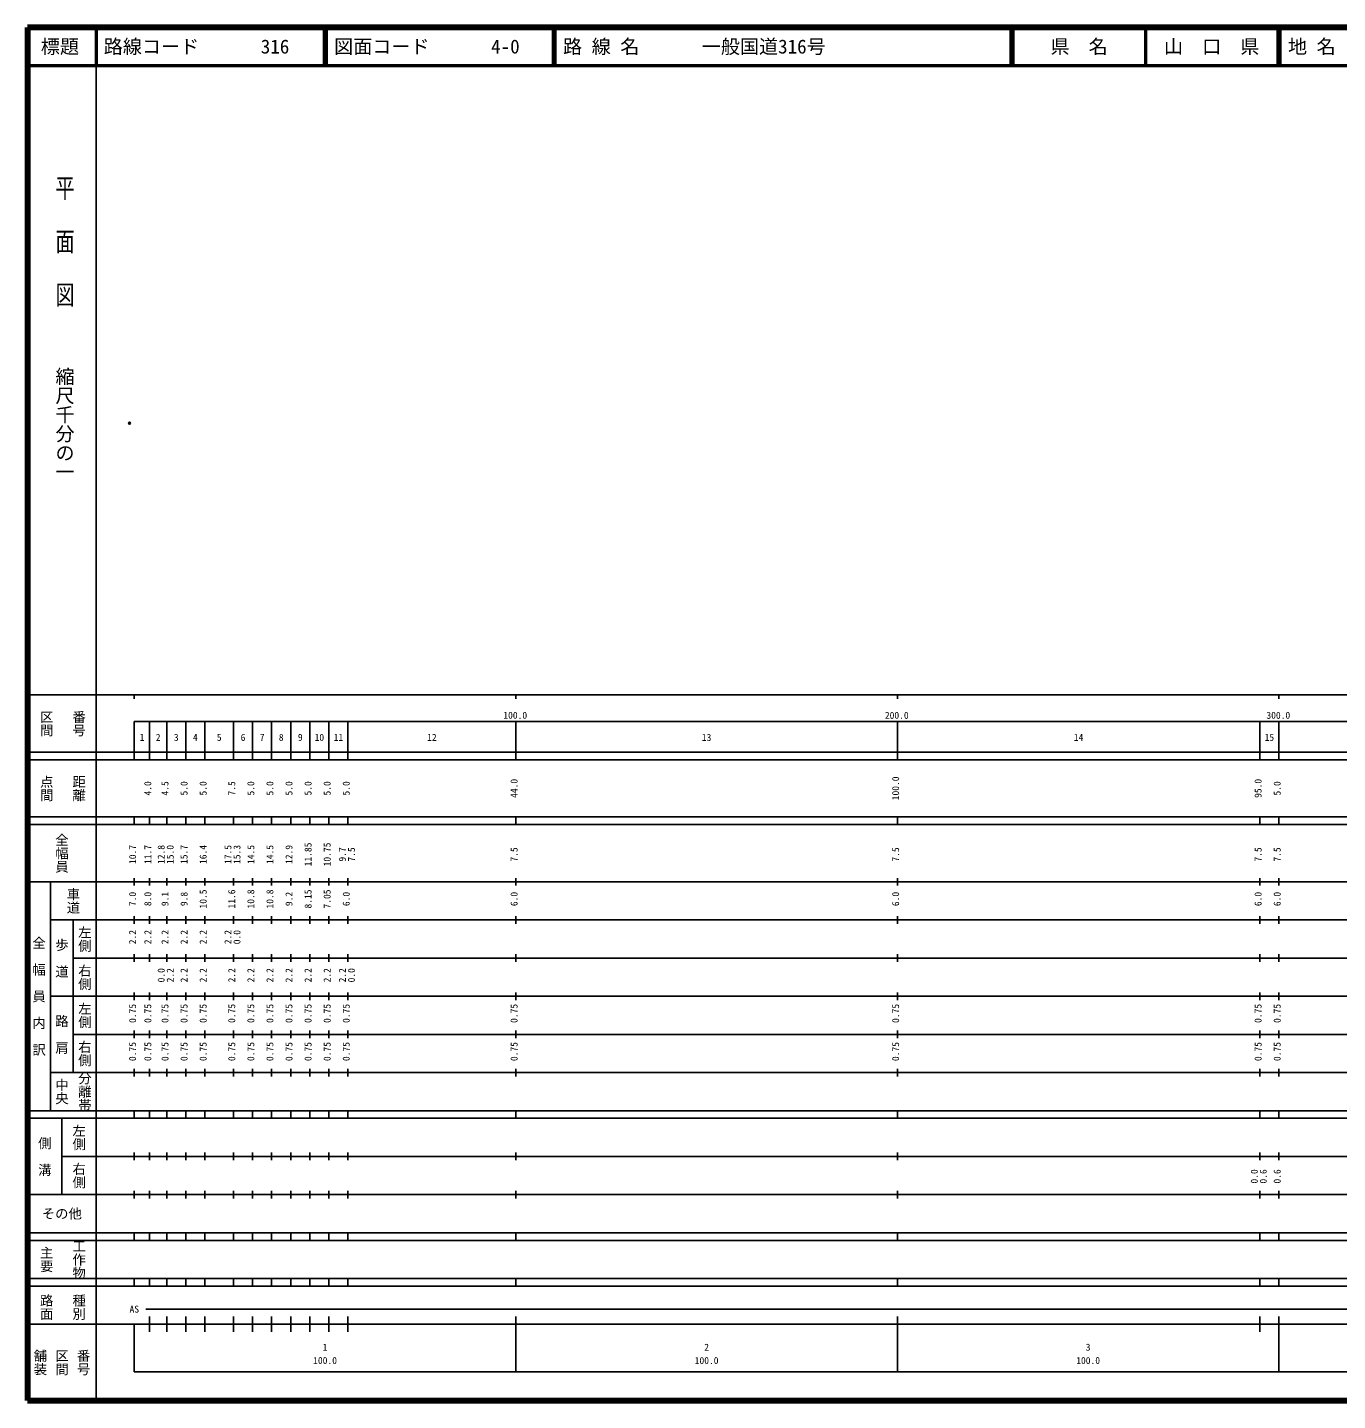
# Model space of a CAD drawing. Units: millimetres on the paper. Extents: x 40 to 680, y 20 to 380.
# Drawn here: x 40 to 383.4, y 20 to 380 of the extents above; entities that cross this region are included whole.
import ezdxf
from ezdxf.enums import TextEntityAlignment as Align

# ---------------------------------------------------------------- set-up
doc = ezdxf.new("R2010")
doc.units = ezdxf.units.MM
doc.header["$PDMODE"] = 32
doc.header["$PDSIZE"] = 0.5
doc.layers.add('M-OTRS', color=6, linetype='Continuous')
doc.layers.add('M-TTL-TXT', color=7, linetype='Continuous')
for name, color, linetype, lineweight in [('M-TTL', 2, 'Continuous', 140), ('M-TTL-BAND', 7, 'Continuous', 25), ('M-TTL-LINE', 7, 'Continuous', 50)]:
    doc.layers.add(name, color=color, linetype=linetype, lineweight=lineweight)
doc.styles.add('@ＭＳ ゴシック', font='')
doc.styles.add('ＭＳ ゴシック', font='')
doc.styles.get('@ＭＳ ゴシック').set_extended_font_data('@MS Gothic')
doc.styles.get('ＭＳ ゴシック').set_extended_font_data('MS Gothic')

msp = doc.modelspace()

# ---------------------------------------------------------------- linework, layer by layer
at = {"layer": 'M-OTRS'}
msp.add_point((66.748, 276.235), dxfattribs=at)
at = {"layer": 'M-TTL'}
for p, q in [((40, 380), (40, 20)), ((680, 380), (40, 380)), ((40, 20), (680, 20))]:
    msp.add_line(p, q, dxfattribs=at)
at = {"layer": 'M-TTL-BAND'}
for p, q in [((58, 370), (58, 20)), ((40, 205), (579, 205)), ((68, 205), (68, 204)), ((168, 205), (168, 204)), ((268, 205), (268, 204)), ((368, 205), (368, 204)), ((68, 198), (579, 198)), ((68, 198), (68, 188)), ((72, 188), (72, 198)), ((76.5, 188), (76.5, 198)), ((81.5, 188), (81.5, 198)), ((86.5, 188), (86.5, 198)), ((94, 188), (94, 198)), ((99, 188), (99, 198)), ((104, 188), (104, 198)), ((109, 188), (109, 198)), ((114, 188), (114, 198)), ((119, 188), (119, 198)), ((124, 188), (124, 198)), ((168, 188), (168, 198)), ((268, 188), (268, 198)), ((363, 188), (363, 198)), ((368, 188), (368, 198)), ((40, 190), (579, 190)), ((40, 188), (579, 188)), ((40, 173), (579, 173)), ((68, 171), (68, 173)), ((72, 171), (72, 173)), ((76.5, 171), (76.5, 173)), ((81.5, 171), (81.5, 173)), ((86.5, 171), (86.5, 173)), ((94, 171), (94, 173)), ((99, 171), (99, 173)), ((104, 171), (104, 173)), ((109, 171), (109, 173)), ((114, 171), (114, 173)), ((119, 171), (119, 173)), ((124, 171), (124, 173)), ((168, 171), (168, 173)), ((268, 171), (268, 173)), ((363, 171), (363, 173)), ((368, 171), (368, 173)), ((40, 171), (579, 171)), ((40, 156), (579, 156)), ((46, 96), (46, 156)), ((68, 155), (68, 157)), ((72, 155), (72, 157)), ((76.5, 155), (76.5, 157)), ((81.5, 155), (81.5, 157)), ((86.5, 155), (86.5, 157)), ((94, 155), (94, 157)), ((99, 155), (99, 157)), ((104, 155), (104, 157)), ((109, 155), (109, 157)), ((114, 155), (114, 157)), ((119, 155), (119, 157)), ((124, 155), (124, 157)), ((168, 155), (168, 157)), ((268, 155), (268, 157)), ((363, 155), (363, 157)), ((368, 155), (368, 157)), ((46, 146), (579, 146)), ((52, 146), (52, 106)), ((68, 145), (68, 147)), ((72, 145), (72, 147)), ((76.5, 145), (76.5, 147)), ((81.5, 145), (81.5, 147)), ((86.5, 145), (86.5, 147)), ((94, 145), (94, 147)), ((99, 145), (99, 147)), ((104, 145), (104, 147)), ((109, 145), (109, 147)), ((114, 145), (114, 147)), ((119, 145), (119, 147)), ((124, 145), (124, 147)), ((168, 145), (168, 147)), ((268, 145), (268, 147)), ((363, 145), (363, 147)), ((368, 145), (368, 147)), ((68, 135), (68, 137)), ((72, 135), (72, 137)), ((76.5, 135), (76.5, 137)), ((81.5, 135), (81.5, 137)), ((86.5, 135), (86.5, 137)), ((94, 135), (94, 137)), ((99, 135), (99, 137)), ((104, 135), (104, 137)), ((109, 135), (109, 137)), ((114, 135), (114, 137)), ((119, 135), (119, 137)), ((124, 135), (124, 137)), ((168, 135), (168, 137)), ((268, 135), (268, 137)), ((363, 135), (363, 137)), ((368, 135), (368, 137)), ((52, 136), (579, 136)), ((46, 126), (579, 126)), ((68, 125), (68, 127)), ((72, 125), (72, 127)), ((76.5, 125), (76.5, 127)), ((81.5, 125), (81.5, 127)), ((86.5, 125), (86.5, 127)), ((94, 125), (94, 127)), ((99, 125), (99, 127)), ((104, 125), (104, 127)), ((109, 125), (109, 127)), ((114, 125), (114, 127)), ((119, 125), (119, 127)), ((124, 125), (124, 127)), ((168, 125), (168, 127)), ((268, 125), (268, 127)), ((363, 125), (363, 127)), ((368, 125), (368, 127)), ((52, 116), (579, 116)), ((68, 115), (68, 117)), ((72, 115), (72, 117)), ((76.5, 115), (76.5, 117)), ((81.5, 115), (81.5, 117)), ((86.5, 115), (86.5, 117)), ((94, 115), (94, 117)), ((99, 115), (99, 117)), ((104, 115), (104, 117)), ((109, 115), (109, 117)), ((114, 115), (114, 117)), ((119, 115), (119, 117)), ((124, 115), (124, 117)), ((168, 115), (168, 117)), ((268, 115), (268, 117)), ((363, 115), (363, 117)), ((368, 115), (368, 117)), ((46, 106), (579, 106)), ((68, 105), (68, 107)), ((72, 105), (72, 107)), ((76.5, 105), (76.5, 107)), ((81.5, 105), (81.5, 107)), ((86.5, 105), (86.5, 107)), ((94, 105), (94, 107)), ((99, 105), (99, 107)), ((104, 105), (104, 107)), ((109, 105), (109, 107)), ((114, 105), (114, 107)), ((119, 105), (119, 107)), ((124, 105), (124, 107)), ((168, 105), (168, 107)), ((268, 105), (268, 107)), ((363, 105), (363, 107)), ((368, 105), (368, 107)), ((40, 96), (579, 96)), ((40, 94), (579, 94)), ((49, 94), (49, 74)), ((68, 94), (68, 96)), ((72, 94), (72, 96)), ((76.5, 94), (76.5, 96)), ((81.5, 94), (81.5, 96)), ((86.5, 94), (86.5, 96)), ((94, 94), (94, 96)), ((99, 94), (99, 96)), ((104, 94), (104, 96)), ((109, 94), (109, 96)), ((114, 94), (114, 96)), ((119, 94), (119, 96)), ((124, 94), (124, 96)), ((168, 94), (168, 96)), ((268, 94), (268, 96)), ((363, 94), (363, 96)), ((368, 94), (368, 96)), ((49, 84), (579, 84)), ((68, 83), (68, 85)), ((72, 83), (72, 85)), ((76.5, 83), (76.5, 85)), ((81.5, 83), (81.5, 85)), ((86.5, 83), (86.5, 85)), ((94, 83), (94, 85)), ((99, 83), (99, 85)), ((104, 83), (104, 85)), ((109, 83), (109, 85)), ((114, 83), (114, 85)), ((119, 83), (119, 85)), ((124, 83), (124, 85)), ((168, 83), (168, 85)), ((268, 83), (268, 85)), ((363, 83), (363, 85)), ((368, 83), (368, 85)), ((40, 74), (579, 74)), ((68, 73), (68, 75)), ((72, 73), (72, 75)), ((76.5, 73), (76.5, 75)), ((81.5, 73), (81.5, 75)), ((86.5, 73), (86.5, 75)), ((94, 73), (94, 75)), ((99, 73), (99, 75)), ((104, 73), (104, 75)), ((109, 73), (109, 75)), ((114, 73), (114, 75)), ((119, 73), (119, 75)), ((124, 73), (124, 75)), ((168, 73), (168, 75)), ((268, 73), (268, 75)), ((363, 73), (363, 75)), ((368, 73), (368, 75)), ((40, 64), (579, 64)), ((40, 62), (579, 62)), ((68, 62), (68, 64)), ((72, 62), (72, 64)), ((76.5, 62), (76.5, 64)), ((81.5, 62), (81.5, 64)), ((86.5, 62), (86.5, 64)), ((94, 62), (94, 64)), ((99, 62), (99, 64)), ((104, 62), (104, 64)), ((109, 62), (109, 64)), ((114, 62), (114, 64)), ((119, 62), (119, 64)), ((124, 62), (124, 64)), ((168, 62), (168, 64)), ((268, 62), (268, 64)), ((363, 62), (363, 64)), ((368, 62), (368, 64)), ((40, 52), (579, 52)), ((68, 50), (68, 52)), ((72, 50), (72, 52)), ((76.5, 50), (76.5, 52)), ((81.5, 50), (81.5, 52)), ((86.5, 50), (86.5, 52)), ((94, 50), (94, 52)), ((99, 50), (99, 52)), ((104, 50), (104, 52)), ((109, 50), (109, 52)), ((114, 50), (114, 52)), ((119, 50), (119, 52)), ((124, 50), (124, 52)), ((168, 50), (168, 52)), ((268, 50), (268, 52)), ((363, 50), (363, 52)), ((368, 50), (368, 52)), ((40, 50), (579, 50)), ((71, 44), (565, 44)), ((40, 40), (579, 40)), ((68, 40), (68, 27.5)), ((72, 38), (72, 42)), ((76.5, 38), (76.5, 42)), ((81.5, 38), (81.5, 42)), ((86.5, 38), (86.5, 42)), ((94, 38), (94, 42)), ((99, 38), (99, 42)), ((104, 38), (104, 42)), ((109, 38), (109, 42)), ((114, 38), (114, 42)), ((119, 38), (119, 42)), ((124, 38), (124, 42)), ((168, 27.5), (168, 42)), ((268, 27.5), (268, 42)), ((363, 38), (363, 42)), ((368, 27.5), (368, 42)), ((68, 27.5), (579, 27.5))]:
    msp.add_line(p, q, dxfattribs=at)
at = {"layer": 'M-TTL-LINE'}
for p, q in [((58, 380), (58, 370)), ((117.75, 380), (117.75, 370)), ((118.25, 380), (118.25, 370)), ((177.75, 380), (177.75, 370)), ((178.25, 380), (178.25, 370)), ((297.75, 380), (297.75, 370)), ((298.25, 380), (298.25, 370)), ((333, 380), (333, 370)), ((367.75, 380), (367.75, 370)), ((368.25, 380), (368.25, 370)), ((40, 370), (680, 370))]:
    msp.add_line(p, q, dxfattribs=at)

# ---------------------------------------------------------------- texts
at = {"layer": 'M-TTL-BAND', "style": '@ＭＳ ゴシック', "width": 1.4}
msp.add_text('平  面  図', height=3.666, rotation=270, dxfattribs=at).set_placement((49.777, 306.475), align=Align.MIDDLE_RIGHT)
at = {"layer": 'M-TTL-BAND', "style": '@ＭＳ ゴシック'}
msp.add_text('縮尺千分の一', height=3.666, rotation=270, dxfattribs=at).set_placement((49.777, 261.03), align=Align.MIDDLE_RIGHT)
for s, p in [('区間', (45, 197.5)), ('番号', (53.5, 197.5)), ('点間', (45, 180.5)), ('距離', (53.5, 180.5)), ('全幅員', (49, 163.5)), ('車道', (52, 151)), ('左側', (55, 141)), ('全\u3000幅\u3000員\u3000内\u3000訳', (43, 126)), ('歩\u3000道', (49, 136)), ('右側', (55, 131)), ('左側', (55, 121)), ('路\u3000肩', (49, 116)), ('右側', (55, 111)), ('分離帯', (55, 101)), ('中央', (49, 101)), ('左側', (53.5, 89)), ('側\u3000溝', (44.5, 84)), ('右側', (53.5, 79)), ('工作物', (53.5, 57)), ('主要', (45, 57)), ('路面', (45, 44.5)), ('種別', (53.5, 44.5)), ('舗装', (43.333, 30)), ('区間', (49, 30)), ('番号', (54.667, 30))]:
    msp.add_text(s, height=2.566, rotation=270, dxfattribs=at).set_placement(p, align=Align.MIDDLE_CENTER)
at = {"layer": 'M-TTL-BAND', "style": 'ＭＳ ゴシック'}
for s, p in [('100.0', (167.844, 198.195)), ('200.0', (267.844, 198.195)), ('300.0', (367.844, 198.195)), ('1', (70, 192.405)), ('2', (74.25, 192.405)), ('3', (79, 192.405)), ('4', (84, 192.405)), ('5', (90.25, 192.405)), ('6', (96.5, 192.405)), ('7', (101.5, 192.405)), ('8', (106.5, 192.405)), ('9', (111.5, 192.405)), ('10', (116.5, 192.405)), ('11', (121.5, 192.405)), ('12', (146, 192.405)), ('13', (218, 192.405)), ('14', (315.5, 192.405)), ('15', (365.5, 192.405)), ('AS', (68, 42.5)), ('1', (118, 32.523)), ('2', (218, 32.523)), ('3', (318, 32.523)), ('100.0', (118, 29.033)), ('100.0', (218, 29.033)), ('100.0', (318, 29.033))]:
    msp.add_text(s, height=1.833, dxfattribs=at).set_placement(p, align=Align.BOTTOM_CENTER)
for s, p in [('4.0', (73, 180.5)), ('4.5', (77.5, 180.5)), ('5.0', (82.5, 180.5)), ('5.0', (87.5, 180.5)), ('7.5', (95, 180.5)), ('5.0', (100, 180.5)), ('5.0', (105, 180.5)), ('5.0', (110, 180.5)), ('5.0', (115, 180.5)), ('5.0', (120, 180.5)), ('5.0', (125, 180.5)), ('44.0', (169, 180.5)), ('100.0', (269, 180.5)), ('95.0', (364, 180.5)), ('5.0', (369, 180.5)), ('11.85', (115, 163.174)), ('10.75', (120, 163.174)), ('10.7', (69, 163.174)), ('11.7', (73, 163.174)), ('12.8', (76.5, 163.174)), ('15.0', (78.87, 163.174)), ('15.7', (82.5, 163.174)), ('16.4', (87.5, 163.174)), ('17.5', (94, 163.174)), ('15.3', (96.37, 163.174)), ('14.5', (100, 163.174)), ('14.5', (105, 163.174)), ('12.9', (110, 163.174)), ('9.7', (124, 163.174)), ('7.5', (126.37, 163.174)), ('7.5', (169, 163.174)), ('7.5', (269, 163.174)), ('7.5', (364, 163.174)), ('7.5', (369, 163.174)), ('7.0', (69, 151.5)), ('8.0', (73, 151.5)), ('9.1', (77.5, 151.5)), ('9.8', (82.5, 151.5)), ('10.5', (87.5, 151.5)), ('11.6', (95, 151.5)), ('10.8', (100, 151.5)), ('10.8', (105, 151.5)), ('9.2', (110, 151.5)), ('8.15', (115, 151.5)), ('7.05', (120, 151.5)), ('6.0', (125, 151.5)), ('6.0', (169, 151.5)), ('6.0', (269, 151.5)), ('6.0', (364, 151.5)), ('6.0', (369, 151.5)), ('2.2', (69, 141.5)), ('2.2', (73, 141.5)), ('2.2', (77.5, 141.5)), ('2.2', (82.5, 141.5)), ('2.2', (87.5, 141.5)), ('2.2', (94, 141.5)), ('0.0', (96.37, 141.5)), ('0.0', (76.5, 131.5)), ('2.2', (78.87, 131.5)), ('2.2', (82.5, 131.5)), ('2.2', (87.5, 131.5)), ('2.2', (95, 131.5)), ('2.2', (100, 131.5)), ('2.2', (105, 131.5)), ('2.2', (110, 131.5)), ('2.2', (115, 131.5)), ('2.2', (120, 131.5)), ('2.2', (124, 131.5)), ('0.0', (126.37, 131.5)), ('0.75', (69, 121.5)), ('0.75', (73, 121.5)), ('0.75', (77.5, 121.5)), ('0.75', (82.5, 121.5)), ('0.75', (87.5, 121.5)), ('0.75', (95, 121.5)), ('0.75', (100, 121.5)), ('0.75', (105, 121.5)), ('0.75', (110, 121.5)), ('0.75', (115, 121.5)), ('0.75', (120, 121.5)), ('0.75', (125, 121.5)), ('0.75', (169, 121.5)), ('0.75', (269, 121.5)), ('0.75', (364, 121.5)), ('0.75', (369, 121.5)), ('0.75', (69, 111.5)), ('0.75', (73, 111.5)), ('0.75', (77.5, 111.5)), ('0.75', (82.5, 111.5)), ('0.75', (87.5, 111.5)), ('0.75', (95, 111.5)), ('0.75', (100, 111.5)), ('0.75', (105, 111.5)), ('0.75', (110, 111.5)), ('0.75', (115, 111.5)), ('0.75', (120, 111.5)), ('0.75', (125, 111.5)), ('0.75', (169, 111.5)), ('0.75', (269, 111.5)), ('0.75', (364, 111.5)), ('0.75', (369, 111.5)), ('0.0', (363, 78.764)), ('0.6', (365.37, 78.764)), ('0.6', (369, 78.764))]:
    msp.add_text(s, height=1.833, rotation=90, dxfattribs=at).set_placement(p, align=Align.BOTTOM_CENTER)
msp.add_text('その他', height=2.566, dxfattribs=at).set_placement((49, 69), align=Align.MIDDLE_CENTER)
at = {"layer": 'M-TTL-TXT', "style": 'ＭＳ ゴシック'}
for s, p in [('標題', (48.5, 375)), ('県\u3000名', (315.625, 375)), ('山\u3000口\u3000県', (350.375, 375))]:
    msp.add_text(s, height=3.666, dxfattribs=at).set_placement(p, align=Align.MIDDLE_CENTER)
for s, p in [('路線コード', (60, 375)), ('316', (101.142, 375)), ('図面コード', (120.38, 375)), ('4-0', (161.521, 375)), ('路 線 名', (180.38, 375)), ('一般国道316号', (216.734, 375)), ('地 名', (370.38, 375))]:
    msp.add_text(s, height=3.666, dxfattribs=at).set_placement(p, align=Align.MIDDLE_LEFT)

doc.saveas('drawing.dxf')
